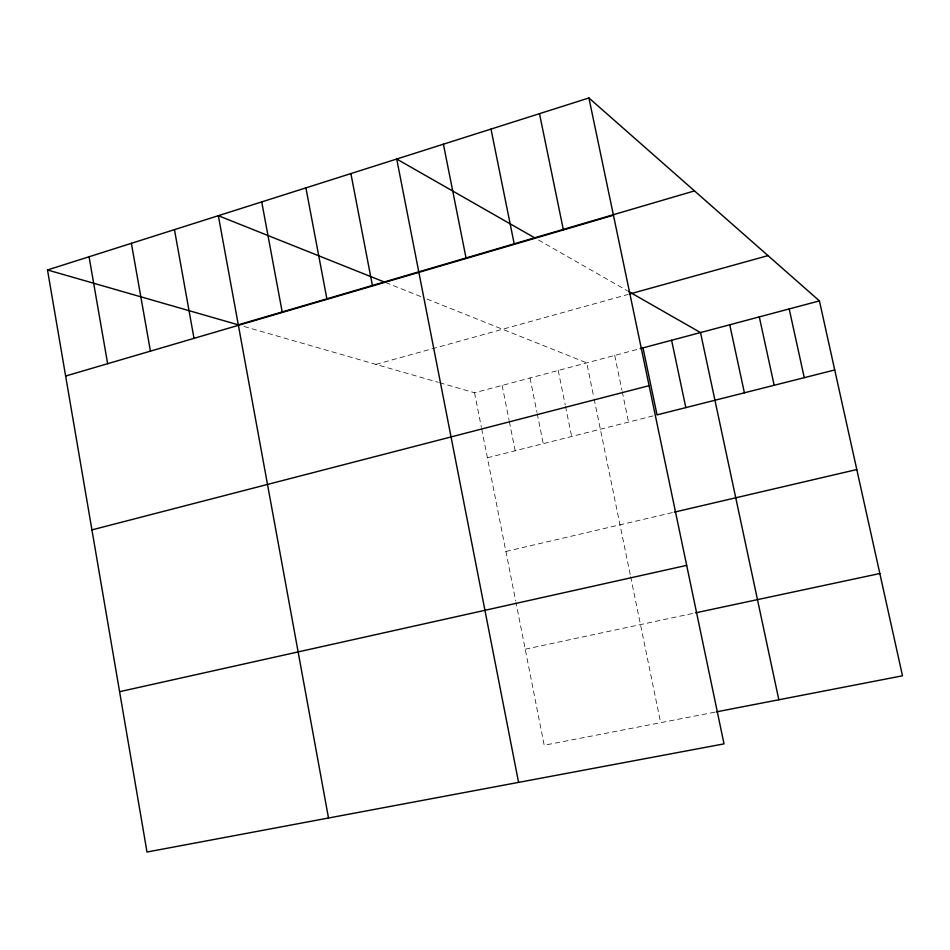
<?xml version="1.0" encoding="UTF-8"?>
<svg xmlns="http://www.w3.org/2000/svg" width="950" height="950" viewBox="0 0 950 950"><rect width="100%" height="100%" fill="white"/><g stroke="black" fill="none" stroke-linecap="round" stroke-linejoin="round"><path stroke-width="0.71" stroke-dasharray="4.75 3.56" d="M375.927 364.396L627.796 294.524M439.624 382.719L474.549 392.766L638.756 349.018M487.397 457.781L655.607 415.257M505.911 551.463L672.921 512.477M525.219 649.194L694.177 613.142M714.875 712.168L544.196 745.239L515.957 602.312M243.996 326.468L438.271 382.327M385.581 282.506L421.693 296.934M426.918 299.024L586.744 362.876L593.845 397.492M538.519 240.029L627.285 290.736M614.721 355.419L621.929 390.213M622.226 391.661L628.544 422.097M594.142 398.929L630.361 575.284M630.658 576.733L660.63 722.677M558.22 370.464L565.226 404.914M565.523 406.339L571.651 436.478M530.029 377.981L536.928 412.253M537.213 413.678L543.258 443.662M502.134 385.415L509.093 420.268M509.378 421.717L515.173 450.763M474.549 392.766L481.401 427.441M481.686 428.889L515.672 600.899"/><path stroke-width="1.43" d="M588.917 97.969L724.019 743.874L147.001 852.031L47.5 269.966L588.917 97.969L819.422 300.889L902.5 675.806L716.276 711.894M694.474 190.891L238.319 324.841L47.5 269.966M65.633 376.034L613.451 215.234M629.161 294.144L768.004 255.621M640.169 348.638L819.422 300.889M91.936 529.886L649.099 385.676M834.729 369.966L657.032 414.889L643.008 347.89M674.357 512.133L856.793 469.549M119.593 691.695L686.684 565.369M695.566 612.845L879.831 573.527M384.275 281.984L218.346 215.697L328.51 818.009M534.66 237.821L396.72 159.03L518.581 782.373M628.437 291.389L700.506 332.571L778.834 699.77M789.189 308.94L804.27 377.661M759.299 316.908L774.167 385.272M729.742 324.781L744.396 392.801M671.602 340.266L685.829 407.609M539.493 113.679L563.398 229.936M490.996 129.081L514.294 244.34M443.412 144.198L466.141 258.483M350.894 173.589L372.495 285.962M305.9 187.874L326.978 299.333M261.725 201.911L282.281 312.443M174.456 229.639L194.014 338.354M131.373 243.319L150.433 351.144M89.062 256.761L107.647 363.707"/></g></svg>
